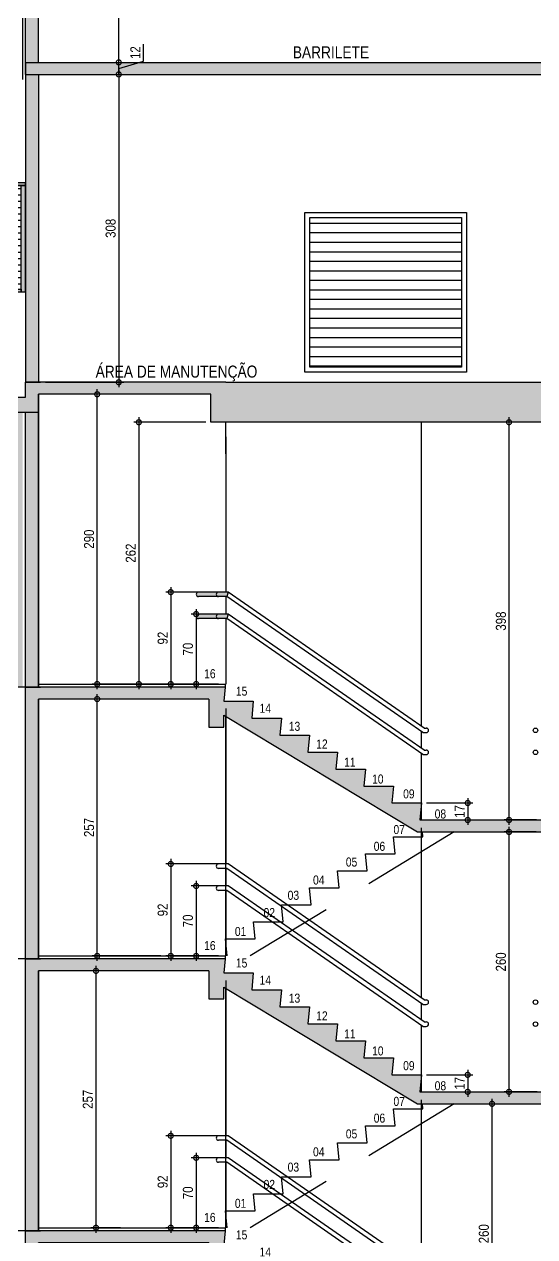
# Model space of a CAD drawing. Header units: metres. Extents: x -9138 to -7768, y 20 to 184.
# Drawn here: x -9022.03 to -9016.92, y 82.48 to 94.61 of the extents above; entities that cross this region are included whole.
import ezdxf
from ezdxf.enums import TextEntityAlignment as Align

# ---------------------------------------------------------------- set-up
doc = ezdxf.new("R2010")
doc.units = ezdxf.units.M
doc.linetypes.add('CTE ELEV$0$DASHEDX2', pattern=[1.5, 1, -0.5])
for name, color, linetype in [('ARQ-DIM EMBASAM', 2, 'Continuous'), ('CTE ELEV$0$ARQ-ALV ACAB', 4, 'Continuous'), ('CTE ELEV$0$ARQ-AUX', 7, 'Continuous'), ('CTE ELEV$0$ARQ-AUX1', 1, 'Continuous'), ('CTE ELEV$0$ARQ-DIM', 2, 'Continuous'), ('CTE ELEV$0$ARQ-EST', 2, 'Continuous'), ('CTE ELEV$0$ARQ-PRJ', 7, 'CTE ELEV$0$DASHEDX2'), ('CTE ELEV$0$ARQ-TXT', 2, 'Continuous'), ('CTE ELEV$0$ES-CORTE', 2, 'Continuous')]:
    doc.layers.add(name, color=color, linetype=linetype)
doc.layers.add('CTE ELEV$0$COR-CAIX', color=7, linetype='Continuous', true_color=0x45494e)
doc.styles.add('CTE ELEV$0$Adesa', font='ARIALN.TTF')
doc.styles.add('CTE ELEV$0$M50', font='ARIALN.TTF', dxfattribs={"height": 0.15})
doc.dimstyles.new('CTE ELEV$0$ADESA 1-0050', dxfattribs={"dimtxt": 0.1, "dimasz": 0.1, "dimexe": 0.05, "dimexo": 0.05, "dimgap": 0.03, "dimtad": 1, "dimdec": 1, "dimlfac": 100, "dimzin": 12, "dimtxsty": 'CTE ELEV$0$Adesa', "dimblk": 'CTE ELEV$0$_DotSmall', "dimcen": 1, "dimdle": 0.05, "dimclrd": 1, "dimclre": 1, "dimclrt": 256, "dimazin": 3, "dimtm": 1e-09, "dimtfac": 1, "dimtdec": 1, "dimtmove": 1, "dimatfit": 0, "dimldrblk": 'CTE ELEV$0$_DotSmall', "dimfxl": 0.8, "dimtvp": 2, "dimtolj": 1, "dimtzin": 0, "dimarcsym": 0})

# ---------------------------------------------------------------- blocks, each defined once
blk = doc.blocks.new('CTE ELEV$0$_DotSmall')
at = {"color": 0, "linetype": 'ByBlock', "const_width": 0.5}
blk.add_lwpolyline([(-0.0625, 0, 1), (0.0625, 0, 1)], format="xyb", close=True, dxfattribs=at)
blk = doc.blocks.new('*D450')
at = {"layer": 'CTE ELEV$0$ES-CORTE', "color": 1, "lineweight": -2, "transparency": 16777216}
for p, q in [((1.78, 3.45), (1.508, 3.45)), ((1.558, 3.5), (1.558, 2.7)), ((1.78, 2.75), (1.508, 2.75))]:
    blk.add_line(p, q, dxfattribs=at)
at = {"layer": 'Defpoints', "color": 0, "transparency": 16777216}
for p in [(1.83, 3.45, 0), (1.558, 2.75), (1.83, 2.75, 0)]:
    blk.add_point(p, dxfattribs=at)
at = {"layer": 'CTE ELEV$0$ES-CORTE', "color": 1, "lineweight": -2, "transparency": 16777216, "xscale": 0.1, "yscale": 0.1, "zscale": 0.1}
for p, rotation in [((1.558, 3.45), 90), ((1.558, 2.75), 270)]:
    blk.add_blockref('CTE ELEV$0$_DotSmall', p, dxfattribs=dict(at, rotation=rotation))
at = {"layer": 'CTE ELEV$0$ES-CORTE', "transparency": 16777216, "insert": (1.476, 3.1), "char_height": 0.1, "attachment_point": 5, "rotation": 90, "style": 'CTE ELEV$0$Adesa'}
blk.add_mtext('\\A1;70', dxfattribs=at)
blk = doc.blocks.new('*D451')
at = {"layer": 'CTE ELEV$0$ES-CORTE', "color": 1, "lineweight": -2, "transparency": 16777216}
for p, q in [((1.779, 3.67), (1.254, 3.67)), ((1.304, 3.72), (1.304, 2.7)), ((1.779, 2.75), (1.254, 2.75))]:
    blk.add_line(p, q, dxfattribs=at)
at = {"layer": 'Defpoints', "color": 0, "transparency": 16777216}
for p in [(1.829, 3.67, 0), (1.304, 2.75), (1.829, 2.75, 0)]:
    blk.add_point(p, dxfattribs=at)
at = {"layer": 'CTE ELEV$0$ES-CORTE', "color": 1, "lineweight": -2, "transparency": 16777216, "xscale": 0.1, "yscale": 0.1, "zscale": 0.1}
for p, rotation in [((1.304, 3.67), 90), ((1.304, 2.75), 270)]:
    blk.add_blockref('CTE ELEV$0$_DotSmall', p, dxfattribs=dict(at, rotation=rotation))
at = {"layer": 'CTE ELEV$0$ES-CORTE', "transparency": 16777216, "insert": (1.223, 3.21), "char_height": 0.1, "attachment_point": 5, "rotation": 90, "style": 'CTE ELEV$0$Adesa'}
blk.add_mtext('\\A1;92', dxfattribs=at)
blk = doc.blocks.new('*D695')
at = {"layer": 'CTE ELEV$0$ES-CORTE', "color": 1, "lineweight": -2, "transparency": 16777216}
for p, q in [((4.276, 1.61), (4.276, 1.34)), ((3.863, 1.56), (4.326, 1.56)), ((3.863, 1.39), (4.326, 1.39))]:
    blk.add_line(p, q, dxfattribs=at)
at = {"layer": 'Defpoints', "color": 0, "transparency": 16777216}
for p in [(3.813, 1.56, 0), (3.813, 1.39, 0), (4.276, 1.39)]:
    blk.add_point(p, dxfattribs=at)
at = {"layer": 'CTE ELEV$0$ES-CORTE', "color": 1, "lineweight": -2, "transparency": 16777216, "xscale": 0.1, "yscale": 0.1, "zscale": 0.1}
for p, rotation in [((4.276, 1.56), 90), ((4.276, 1.39), 270)]:
    blk.add_blockref('CTE ELEV$0$_DotSmall', p, dxfattribs=dict(at, rotation=rotation))
at = {"layer": 'CTE ELEV$0$ES-CORTE', "transparency": 16777216, "insert": (4.195, 1.475), "char_height": 0.1, "attachment_point": 5, "rotation": 90, "style": 'CTE ELEV$0$Adesa'}
blk.add_mtext('\\A1;17', dxfattribs=at)
blk = doc.blocks.new('CTE ELEV$0$CT AA DUPL INF')
at = {"layer": 'CTE ELEV$0$ARQ-EST'}
h = blk.add_hatch(color=8, dxfattribs=at)
h.dxf.hatch_style = 1
h.paths.add_polyline_path([(1.705, 2.65), (5.015, 2.65), (5.015, 2.93), (1.705, 2.93)])
h.paths.add_polyline_path([(5.02, 2.93), (5.02, 3.05), (-0.15, 3.05), (-0.15, 2.9), (-31.7, 2.9), (-31.7, 2.75), (-0.02, 2.75), (-0.02, 2.93)])
h.paths.add_polyline_path([(5.02, 3.05), (5.02, 2.93), (5.02, 2.75), (26.4, 2.75), (26.4, 2.9), (5.17, 2.9), (5.17, 3.05)])
h = blk.add_hatch(color=8, dxfattribs=at)
h.dxf.hatch_style = 1
h.paths.add_polyline_path([(-10.46, 0), (-10.33, 0), (-10.33, 2.75), (-10.46, 2.75)])
h.paths.add_polyline_path([(-8.7, 0), (-8.58, 0), (-8.58, 2.75), (-8.7, 2.75)])
h.paths.add_polyline_path([(-2.84, 2.75), (-2.97, 2.75), (-2.97, 0), (-2.84, 0)])
h.paths.add_polyline_path([(-0.31, 0), (-0.18, 0), (-0.18, 2.75), (-0.31, 2.75)])
h.paths.add_polyline_path([(-0.02, 2.75), (-0.15, 2.75), (-0.15, 0), (-0.02, 0)])
at = {"layer": 'CTE ELEV$0$ARQ-ALV ACAB'}
for p, q in [((-0.015, 0, 0), (-0.015, 2.93, 0)), ((-0.015, 0.03, 0), (1.853, 0.03, 0)), ((-0.015, 0.03, 0), (1.853, 0.03, 0))]:
    blk.add_line(p, q, dxfattribs=at)
at = {"layer": 'CTE ELEV$0$ARQ-DIM'}
blk.add_lwpolyline([(5.02, 3.05), (5.02, 2.65), (1.705, 2.65), (1.705, 2.93)], dxfattribs=at)
at = {"layer": 'CTE ELEV$0$ES-CORTE'}
for p, q in [((1.855, 3.05, 0), (-0.15, 3.05, 0)), ((-0.15, 3.05, 0), (0, 3.05, 0)), ((-0.02, 0, 0), (-0.02, 2.93, 0)), ((1.705, 2.93), (-0.02, 2.93, 0)), ((-31.7, 2.9, 0), (-0.15, 2.9, 0)), ((-31.7, 2.75, 0), (-0.02, 2.75, 0)), ((-0.15, 0, 0), (-0.15, 2.75, 0)), ((1.851, 0, 0), (-31.7, 0, 0))]:
    blk.add_line(p, q, dxfattribs=at)
at = {"layer": 'CTE ELEV$0$ES-CORTE', "elevation": 0}
blk.add_lwpolyline([(-0.15, 2.9), (-0.15, 3.05)], dxfattribs=at)
at = {"layer": 'CTE ELEV$0$ES-CORTE'}
blk.add_lwpolyline([(1.855, 3.05), (5.02, 3.05)], dxfattribs=at)
blk = doc.blocks.new('CTE ELEV$0$v gr gradil dup sup 3')
at = {"transparency": 33554687}
h = blk.add_hatch(dxfattribs=at)
h.set_pattern_fill('GRATE', scale=0.08)
h.set_pattern_definition([(0, (0.04, 1.02001), (0, 0.0635), []), (90, (0.04, 1.02), (-0.254, 2e-17), [])])
h.paths.add_polyline_path([(0.04, 1.07), (0.04, 0.03), (2.525, 0.03), (2.525, 1.07)])
h.paths.add_polyline_path([(2.565, 1.07), (2.565, 0.03), (5.05, 0.03), (5.05, 1.07)])
h.paths.add_polyline_path([(5.09, 1.07), (5.09, 0.03), (7.575, 0.03), (7.575, 1.07)])
h.paths.add_polyline_path([(7.615, 1.07), (7.615, 0.03), (10.1, 0.03), (10.1, 1.07)])
at = {"layer": 'CTE ELEV$0$COR-CAIX', "transparency": 33554687}
h = blk.add_hatch(color=256, dxfattribs=at)
h.dxf.hatch_style = 1
h.paths.add_polyline_path([(7.615, 0.03), (10.1, 0.03), (10.1, 0), (7.615, 0)])
h.paths.add_polyline_path([(7.575, 1.07), (7.615, 1.07), (7.615, 0), (7.575, 0)])
h.paths.add_polyline_path([(5.09, 0.03), (7.575, 0.03), (7.575, 0), (5.09, 0)])
h.paths.add_polyline_path([(5.05, 1.07), (5.09, 1.07), (5.09, 0), (5.05, 0)])
h.paths.add_polyline_path([(2.565, 0.03), (5.05, 0.03), (5.05, 0), (2.565, 0)])
h.paths.add_polyline_path([(2.525, 1.07), (2.565, 1.07), (2.565, 0), (2.525, 0)])
h.paths.add_polyline_path([(0.04, 0.03), (2.525, 0.03), (2.525, 0), (0.04, 0)])
h.paths.add_polyline_path([(10.1, 1.07), (10.14, 1.07), (10.14, 0), (10.1, 0)])
h.paths.add_polyline_path([(0, 1.07), (0.04, 1.07), (0.04, 0), (0, 0)])
h.paths.add_polyline_path([(10.14, 1.1), (10.14, 1.07), (0, 1.07), (0, 1.1)])
edge = h.paths.add_edge_path()
edge.add_line((0.02, 1.07), (10.12, 1.07))
at = {"ltscale": 0.05}
blk.add_lwpolyline([(10.14, 1.1), (10.14, 1.07), (0, 1.07), (0, 1.1)], close=True, dxfattribs=at)
for points in [[(0, 1.07), (0.04, 1.07), (0.04, 0), (0, 0)], [(2.525, 1.07), (2.565, 1.07), (2.565, 0), (2.525, 0)], [(5.05, 1.07), (5.09, 1.07), (5.09, 0), (5.05, 0)], [(7.575, 1.07), (7.615, 1.07), (7.615, 0), (7.575, 0)], [(10.1, 1.07), (10.14, 1.07), (10.14, 0), (10.1, 0)], [(0.04, 0.03), (2.525, 0.03), (2.525, 0), (0.04, 0)], [(2.565, 0.03), (5.05, 0.03), (5.05, 0), (2.565, 0)], [(5.09, 0.03), (7.575, 0.03), (7.575, 0), (5.09, 0)], [(7.615, 0.03), (10.1, 0.03), (10.1, 0), (7.615, 0)]]:
    blk.add_lwpolyline(points, close=True)
blk.add_lwpolyline([(0.02, 1.07), (10.12, 1.07)])
blk = doc.blocks.new('CTE ELEV$0$CT AA DUPL SUP')
at = {"layer": 'CTE ELEV$0$ARQ-AUX1', "transparency": 33554610}
h = blk.add_hatch(dxfattribs=at)
h.set_pattern_fill('LINE', scale=0.03)
h.set_pattern_definition([(0, (9021.86438, -91.02), (0, 0.09525), [])])
h.paths.add_polyline_path([(2.695, 1.66), (4.215, 1.66), (4.215, 0.16), (2.695, 0.16)])
at = {"layer": 'CTE ELEV$0$ES-CORTE'}
h = blk.add_hatch(color=8, dxfattribs=at)
h.dxf.hatch_style = 1
h.paths.add_polyline_path([(-0.02, 3.09), (-0.15, 3.09), (-0.15, 0.01), (-0.02, 0.01)])
at = {"layer": 'CTE ELEV$0$ARQ-AUX1', "elevation": 0}
for points in [[(2.645, 1.71), (4.265, 1.71), (4.265, 0.11), (2.645, 0.11)], [(2.695, 1.66), (4.215, 1.66), (4.215, 0.16), (2.695, 0.16)]]:
    blk.add_lwpolyline(points, close=True, dxfattribs=at)
at = {"layer": 'CTE ELEV$0$ARQ-EST'}
blk.add_line((1.571, 0.01, 0), (-0.15, 0.01, 0), dxfattribs=at)
at = {"layer": 'CTE ELEV$0$ES-CORTE'}
for p, q in [((-0.15, 3.21, 0), (-0.15, 0.01, 0)), ((-0.02, 3.09), (-0.02, 0.01, 0))]:
    blk.add_line(p, q, dxfattribs=at)
at = {"layer": 'CTE ELEV$0$ARQ-AUX'}
blk.add_blockref('CTE ELEV$0$v gr gradil dup sup 3', (-10.295, 0.91, 0), dxfattribs=at)
blk = doc.blocks.new('*D458')
at = {"layer": 'CTE ELEV$0$ARQ-DIM', "color": 1, "lineweight": -2, "transparency": 16777216}
for p, q in [((3.745, 6.82), (3.745, 2.47)), ((3.567, 6.77), (3.795, 6.77)), ((3.567, 2.52), (3.795, 2.52))]:
    blk.add_line(p, q, dxfattribs=at)
at = {"layer": 'Defpoints', "color": 0, "transparency": 16777216}
for p in [(3.517, 6.77), (3.517, 2.52), (3.745, 2.52)]:
    blk.add_point(p, dxfattribs=at)
at = {"layer": 'CTE ELEV$0$ARQ-DIM', "color": 1, "lineweight": -2, "transparency": 16777216, "xscale": 0.1, "yscale": 0.1, "zscale": 0.1}
for p, rotation in [((3.745, 6.77), 90), ((3.745, 2.52), 270)]:
    blk.add_blockref('CTE ELEV$0$_DotSmall', p, dxfattribs=dict(at, rotation=rotation))
at = {"layer": 'CTE ELEV$0$ARQ-DIM', "transparency": 16777216, "insert": (3.664, 4.645), "char_height": 0.1, "attachment_point": 5, "rotation": 90, "style": 'CTE ELEV$0$Adesa'}
blk.add_mtext('\\A1;425', dxfattribs=at)
blk = doc.blocks.new('*D459')
at = {"layer": 'CTE ELEV$0$ARQ-DIM', "color": 1, "lineweight": -2, "transparency": 16777216}
for p, q in [((3.8, 2.544), (3.8, 2.714)), ((3.552, 2.52), (3.552, 2.62)), ((3.473, 2.52), (3.602, 2.52)), ((3.552, 2.47), (3.8, 2.544)), ((3.552, 2.52), (3.552, 2.42)), ((3.552, 2.52), (3.552, 2.42)), ((3.473, 2.42), (3.602, 2.42)), ((3.552, 2.42), (3.552, 2.32))]:
    blk.add_line(p, q, dxfattribs=at)
at = {"layer": 'Defpoints', "color": 0, "transparency": 16777216}
for p in [(3.423, 2.52), (3.423, 2.42), (3.552, 2.42)]:
    blk.add_point(p, dxfattribs=at)
at = {"layer": 'CTE ELEV$0$ARQ-DIM', "color": 1, "lineweight": -2, "transparency": 16777216, "xscale": 0.1, "yscale": 0.1, "zscale": 0.1}
for p, rotation in [((3.552, 2.52), 270), ((3.552, 2.42), 90)]:
    blk.add_blockref('CTE ELEV$0$_DotSmall', p, dxfattribs=dict(at, rotation=rotation))
at = {"layer": 'CTE ELEV$0$ARQ-DIM', "transparency": 16777216, "insert": (3.719, 2.629), "char_height": 0.1, "attachment_point": 5, "rotation": 90, "style": 'CTE ELEV$0$Adesa'}
blk.add_mtext('\\A1;10', dxfattribs=at)
blk = doc.blocks.new('*D262')
at = {"layer": 'CTE ELEV$0$ARQ-DIM', "color": 1, "lineweight": -2, "transparency": 16777216}
for p, q in [((-9021.081, 94.16), (-9021.081, 90.98)), ((-9021.814, 94.11), (-9021.031, 94.11)), ((-9021.814, 91.03), (-9021.031, 91.03))]:
    blk.add_line(p, q, dxfattribs=at)
at = {"layer": 'Defpoints', "color": 0, "transparency": 16777216}
for p in [(-9021.864, 94.11, 0), (-9021.864, 91.03, 0), (-9021.081, 91.03)]:
    blk.add_point(p, dxfattribs=at)
at = {"layer": 'CTE ELEV$0$ARQ-DIM', "color": 1, "lineweight": -2, "transparency": 16777216, "xscale": 0.1, "yscale": 0.1, "zscale": 0.1}
for p, rotation in [((-9021.081, 94.11), 90), ((-9021.081, 91.03), 270)]:
    blk.add_blockref('CTE ELEV$0$_DotSmall', p, dxfattribs=dict(at, rotation=rotation))
at = {"layer": 'CTE ELEV$0$ARQ-DIM', "transparency": 16777216, "insert": (-9021.162, 92.57), "char_height": 0.1, "attachment_point": 5, "rotation": 90, "style": 'CTE ELEV$0$Adesa'}
blk.add_mtext('\\A1;308', dxfattribs=at)
blk = doc.blocks.new('*D263')
at = {"layer": 'CTE ELEV$0$ARQ-DIM', "color": 1, "lineweight": -2, "transparency": 16777216}
for p, q in [((-9020.835, 94.244), (-9020.835, 94.413)), ((-9021.081, 94.23), (-9021.081, 94.33)), ((-9021.449, 94.23), (-9021.031, 94.23)), ((-9021.081, 94.17), (-9020.835, 94.244)), ((-9021.081, 94.11), (-9021.081, 94.23)), ((-9021.081, 94.11), (-9021.081, 94.23)), ((-9021.449, 94.11), (-9021.031, 94.11)), ((-9021.081, 94.11), (-9021.081, 94.01))]:
    blk.add_line(p, q, dxfattribs=at)
at = {"layer": 'Defpoints', "color": 0, "transparency": 16777216}
for p in [(-9021.499, 94.23, 0), (-9021.081, 94.23), (-9021.499, 94.11, 0)]:
    blk.add_point(p, dxfattribs=at)
at = {"layer": 'CTE ELEV$0$ARQ-DIM', "color": 1, "lineweight": -2, "transparency": 16777216, "xscale": 0.1, "yscale": 0.1, "zscale": 0.1}
for p, rotation in [((-9021.081, 94.23), 270), ((-9021.081, 94.11), 90)]:
    blk.add_blockref('CTE ELEV$0$_DotSmall', p, dxfattribs=dict(at, rotation=rotation))
at = {"layer": 'CTE ELEV$0$ARQ-DIM', "transparency": 16777216, "insert": (-9020.915, 94.328), "char_height": 0.1, "attachment_point": 5, "rotation": 90, "style": 'CTE ELEV$0$Adesa'}
blk.add_mtext('\\A1;12', dxfattribs=at)
blk = doc.blocks.new('*D264')
at = {"layer": 'CTE ELEV$0$ARQ-DIM', "color": 1, "lineweight": -2, "transparency": 16777216}
for p, q in [((-9021.449, 96.48), (-9021.031, 96.48)), ((-9021.081, 94.18), (-9021.081, 96.53)), ((-9021.449, 94.23), (-9021.031, 94.23))]:
    blk.add_line(p, q, dxfattribs=at)
at = {"layer": 'Defpoints', "color": 0, "transparency": 16777216}
for p in [(-9021.499, 96.48, 0), (-9021.081, 96.48), (-9021.499, 94.23, 0)]:
    blk.add_point(p, dxfattribs=at)
at = {"layer": 'CTE ELEV$0$ARQ-DIM', "color": 1, "lineweight": -2, "transparency": 16777216, "xscale": 0.1, "yscale": 0.1, "zscale": 0.1}
for p, rotation in [((-9021.081, 96.48), 90), ((-9021.081, 94.23), 270)]:
    blk.add_blockref('CTE ELEV$0$_DotSmall', p, dxfattribs=dict(at, rotation=rotation))
at = {"layer": 'CTE ELEV$0$ARQ-DIM', "transparency": 16777216, "insert": (-9021.162, 95.355), "char_height": 0.1, "attachment_point": 5, "rotation": 90, "style": 'CTE ELEV$0$Adesa'}
blk.add_mtext('\\A1;225', dxfattribs=at)
blk = doc.blocks.new('*D279')
at = {"layer": 'CTE ELEV$0$ARQ-DIM', "color": 1, "lineweight": -2, "transparency": 16777216}
for p, q in [((-9016.904, 86.53), (-9017.225, 86.53)), ((-9017.175, 83.88), (-9017.175, 86.58)), ((-9016.894, 83.93), (-9017.225, 83.93))]:
    blk.add_line(p, q, dxfattribs=at)
at = {"layer": 'Defpoints', "color": 0, "transparency": 16777216}
for p in [(-9017.175, 86.53), (-9016.854, 86.53, 0), (-9016.844, 83.93, 0)]:
    blk.add_point(p, dxfattribs=at)
at = {"layer": 'CTE ELEV$0$ARQ-DIM', "color": 1, "lineweight": -2, "transparency": 16777216, "xscale": 0.1, "yscale": 0.1, "zscale": 0.1}
for p, rotation in [((-9017.175, 86.53), 90), ((-9017.175, 83.93), 270)]:
    blk.add_blockref('CTE ELEV$0$_DotSmall', p, dxfattribs=dict(at, rotation=rotation))
at = {"layer": 'CTE ELEV$0$ARQ-DIM', "transparency": 16777216, "insert": (-9017.256, 85.23), "char_height": 0.1, "attachment_point": 5, "rotation": 90, "style": 'CTE ELEV$0$Adesa'}
blk.add_mtext('\\A1;260', dxfattribs=at)
blk = doc.blocks.new('*D280')
at = {"layer": 'CTE ELEV$0$ARQ-DIM', "color": 1, "lineweight": -2, "transparency": 16777216}
for p, q in [((-9020.619, 87.86), (-9021.347, 87.86)), ((-9021.297, 85.24), (-9021.297, 87.91)), ((-9020.66, 85.29), (-9021.347, 85.29))]:
    blk.add_line(p, q, dxfattribs=at)
at = {"layer": 'Defpoints', "color": 0, "transparency": 16777216}
for p in [(-9021.297, 87.86), (-9020.569, 87.86, 0), (-9020.61, 85.29)]:
    blk.add_point(p, dxfattribs=at)
at = {"layer": 'CTE ELEV$0$ARQ-DIM', "color": 1, "lineweight": -2, "transparency": 16777216, "xscale": 0.1, "yscale": 0.1, "zscale": 0.1}
for p, rotation in [((-9021.297, 87.86), 90), ((-9021.297, 85.29), 270)]:
    blk.add_blockref('CTE ELEV$0$_DotSmall', p, dxfattribs=dict(at, rotation=rotation))
at = {"layer": 'CTE ELEV$0$ARQ-DIM', "transparency": 16777216, "insert": (-9021.378, 86.575), "char_height": 0.1, "attachment_point": 5, "rotation": 90, "style": 'CTE ELEV$0$Adesa'}
blk.add_mtext('\\A1;257', dxfattribs=at)
blk = doc.blocks.new('*D281')
at = {"layer": 'CTE ELEV$0$ARQ-DIM', "color": 1, "lineweight": -2, "transparency": 16777216}
for p, q in [((-9016.894, 90.63), (-9017.225, 90.63)), ((-9017.175, 86.6), (-9017.175, 90.68)), ((-9016.899, 86.65), (-9017.225, 86.65))]:
    blk.add_line(p, q, dxfattribs=at)
at = {"layer": 'Defpoints', "color": 0, "transparency": 16777216}
for p in [(-9017.175, 90.63), (-9016.844, 90.63, 0), (-9016.849, 86.65, 0)]:
    blk.add_point(p, dxfattribs=at)
at = {"layer": 'CTE ELEV$0$ARQ-DIM', "color": 1, "lineweight": -2, "transparency": 16777216, "xscale": 0.1, "yscale": 0.1, "zscale": 0.1}
for p, rotation in [((-9017.175, 90.63), 90), ((-9017.175, 86.65), 270)]:
    blk.add_blockref('CTE ELEV$0$_DotSmall', p, dxfattribs=dict(at, rotation=rotation))
at = {"layer": 'CTE ELEV$0$ARQ-DIM', "transparency": 16777216, "insert": (-9017.256, 88.64), "char_height": 0.1, "attachment_point": 5, "rotation": 90, "style": 'CTE ELEV$0$Adesa'}
blk.add_mtext('\\A1;398', dxfattribs=at)
blk = doc.blocks.new('*D282')
at = {"layer": 'CTE ELEV$0$ARQ-DIM', "color": 1, "lineweight": -2, "transparency": 16777216}
for p, q in [((-9020.619, 90.91), (-9021.347, 90.91)), ((-9021.297, 87.96), (-9021.297, 90.96)), ((-9020.619, 88.01), (-9021.347, 88.01))]:
    blk.add_line(p, q, dxfattribs=at)
at = {"layer": 'Defpoints', "color": 0, "transparency": 16777216}
for p in [(-9021.297, 90.91), (-9020.569, 90.91, 0), (-9020.569, 88.01, 0)]:
    blk.add_point(p, dxfattribs=at)
at = {"layer": 'CTE ELEV$0$ARQ-DIM', "color": 1, "lineweight": -2, "transparency": 16777216, "xscale": 0.1, "yscale": 0.1, "zscale": 0.1}
for p, rotation in [((-9021.297, 90.91), 90), ((-9021.297, 88.01), 270)]:
    blk.add_blockref('CTE ELEV$0$_DotSmall', p, dxfattribs=dict(at, rotation=rotation))
at = {"layer": 'CTE ELEV$0$ARQ-DIM', "transparency": 16777216, "insert": (-9021.378, 89.46), "char_height": 0.1, "attachment_point": 5, "rotation": 90, "style": 'CTE ELEV$0$Adesa'}
blk.add_mtext('\\A1;290', dxfattribs=at)
blk = doc.blocks.new('*D433')
at = {"layer": 'CTE ELEV$0$ARQ-DIM', "color": 1, "lineweight": -2, "transparency": 16777216}
for p, q in [((-9021.309, 85.19), (-9021.309, 82.52)), ((-9021.062, 85.14), (-9021.359, 85.14)), ((-9021.062, 82.57), (-9021.359, 82.57))]:
    blk.add_line(p, q, dxfattribs=at)
at = {"layer": 'Defpoints', "color": 0, "transparency": 16777216}
for p in [(-9021.012, 85.14, 0), (-9021.309, 82.57), (-9021.012, 82.57, 0)]:
    blk.add_point(p, dxfattribs=at)
at = {"layer": 'CTE ELEV$0$ARQ-DIM', "color": 1, "lineweight": -2, "transparency": 16777216, "xscale": 0.1, "yscale": 0.1, "zscale": 0.1}
for p, rotation in [((-9021.309, 85.14), 90), ((-9021.309, 82.57), 270)]:
    blk.add_blockref('CTE ELEV$0$_DotSmall', p, dxfattribs=dict(at, rotation=rotation))
at = {"layer": 'CTE ELEV$0$ARQ-DIM', "transparency": 16777216, "insert": (-9021.39, 83.855), "char_height": 0.1, "attachment_point": 5, "rotation": 90, "style": 'CTE ELEV$0$Adesa'}
blk.add_mtext('\\A1;257', dxfattribs=at)
blk = doc.blocks.new('*D434')
at = {"layer": 'CTE ELEV$0$ARQ-DIM', "color": 1, "lineweight": -2, "transparency": 16777216}
for p, q in [((-9017.345, 81.16), (-9017.345, 83.86)), ((-9017.377, 83.81), (-9017.295, 83.81)), ((-9017.398, 81.21), (-9017.295, 81.21))]:
    blk.add_line(p, q, dxfattribs=at)
at = {"layer": 'Defpoints', "color": 0, "transparency": 16777216}
for p in [(-9017.427, 83.81, 0), (-9017.345, 83.81), (-9017.448, 81.21, 0)]:
    blk.add_point(p, dxfattribs=at)
at = {"layer": 'CTE ELEV$0$ARQ-DIM', "color": 1, "lineweight": -2, "transparency": 16777216, "xscale": 0.1, "yscale": 0.1, "zscale": 0.1}
for p, rotation in [((-9017.345, 83.81), 90), ((-9017.345, 81.21), 270)]:
    blk.add_blockref('CTE ELEV$0$_DotSmall', p, dxfattribs=dict(at, rotation=rotation))
at = {"layer": 'CTE ELEV$0$ARQ-DIM', "transparency": 16777216, "insert": (-9017.427, 82.51), "char_height": 0.1, "attachment_point": 5, "rotation": 90, "style": 'CTE ELEV$0$Adesa'}
blk.add_mtext('\\A1;260', dxfattribs=at)
blk = doc.blocks.new('CTE ELEV$0$CORRIMAO C OB')
h = blk.add_hatch(color=255)
h.dxf.hatch_style = 1
h.paths.add_polyline_path([(0.014, 0.045), (-0.282, 0.045, 1), (-0.282, 0), (0, 0)])
h.paths.add_polyline_path([(0.014, -0.175), (-0.282, -0.175, 1), (-0.282, -0.22), (0, -0.22)])
at = {"layer": 'CTE ELEV$0$ARQ-AUX1'}
for points in [[(0.014, 0.045), (-0.282, 0.045)], [(0, 0), (-0.282, 0)], [(0.014, -0.175), (-0.282, -0.175)], [(0, -0.22), (-0.282, -0.22)]]:
    blk.add_lwpolyline(points, dxfattribs=at)
for centre in [(-0.282, 0.023), (-0.282, -0.197)]:
    blk.add_arc(centre, 0.0225, 90, 270, dxfattribs=at)
at = {"layer": 'CTE ELEV$0$ARQ-DIM', "color": 255}
for points in [[(0.014, 0.045), (0, 0)], [(0.014, -0.175), (0, -0.22)]]:
    blk.add_lwpolyline(points, dxfattribs=at)
blk = doc.blocks.new('*D710')
at = {"layer": 'CTE ELEV$0$ARQ-DIM', "color": 1, "lineweight": -2, "transparency": 16777216}
for p, q in [((-9020.209, 90.63), (-9020.93, 90.63)), ((-9020.88, 90.68), (-9020.88, 87.96)), ((-9020.209, 88.01), (-9020.93, 88.01))]:
    blk.add_line(p, q, dxfattribs=at)
at = {"layer": 'Defpoints', "color": 0, "transparency": 16777216}
for p in [(-9020.159, 90.63), (-9020.88, 88.01), (-9020.159, 88.01, 0)]:
    blk.add_point(p, dxfattribs=at)
at = {"layer": 'CTE ELEV$0$ARQ-DIM', "color": 1, "lineweight": -2, "transparency": 16777216, "xscale": 0.1, "yscale": 0.1, "zscale": 0.1}
for p, rotation in [((-9020.88, 90.63), 90), ((-9020.88, 88.01), 270)]:
    blk.add_blockref('CTE ELEV$0$_DotSmall', p, dxfattribs=dict(at, rotation=rotation))
at = {"layer": 'CTE ELEV$0$ARQ-DIM', "transparency": 16777216, "insert": (-9020.961, 89.32), "char_height": 0.1, "attachment_point": 5, "rotation": 90, "style": 'CTE ELEV$0$Adesa'}
blk.add_mtext('\\A1;262', dxfattribs=at)
blk = doc.blocks.new('CTE ELEV$0$CT AA TIPO')
at = {"layer": 'CTE ELEV$0$ARQ-EST'}
h = blk.add_hatch(color=8, dxfattribs=at)
h.dxf.hatch_style = 1
h.paths.add_polyline_path([(3.7723, 1.27), (5.02, 1.27), (5.02, 1.39), (3.8132, 1.39), (3.7982, 1.39), (3.8128, 1.56), (3.5178, 1.56), (3.5324, 1.73), (3.2374, 1.73), (3.2519, 1.9), (2.9569, 1.9), (2.9715, 2.07), (2.6765, 2.07), (2.6911, 2.24), (2.3961, 2.24), (2.4106, 2.41), (2.1156, 2.41), (2.1302, 2.58), (1.8352, 2.58), (1.8472, 2.72), (0, 2.72), (-0.15, 2.72), (-0.15, 0), (-0.02, 0), (-0.02, 2.6), (1.6856, 2.6), (1.6856, 2.32), (1.8356, 2.32), (1.8356, 2.4388)])
at = {"layer": 'CTE ELEV$0$ARQ-ALV ACAB'}
for p, q in [((0.005, 2.75, 0), (1.8498, 2.75, 0)), ((-0.015, 0, 0), (-0.015, 2.6, 0)), ((-0.015, 0.03, 0), (1.8532, 0.03, 0))]:
    blk.add_line(p, q, dxfattribs=at)
at = {"layer": 'CTE ELEV$0$ARQ-ALV ACAB', "elevation": 0}
blk.add_lwpolyline([(1.8498, 2.75), (1.8472, 2.72)], dxfattribs=at)
at = {"layer": 'CTE ELEV$0$ARQ-AUX1'}
for p, q in [((1.8539, 5.2241, 0), (1.8539, 3.6701, 0)), ((1.8778, 3.6701, 0), (1.7807, 3.6701, 0)), ((3.8391, 2.31, 0), (1.8778, 3.6701, 0)), ((1.8641, 3.6251, 0), (1.7821, 3.6251, 0)), ((1.8539, 3.6251, 0), (1.8539, 3.4501, 0)), ((3.8254, 2.265, 0), (1.8641, 3.6251, 0)), ((1.8778, 3.4501, 0), (1.7821, 3.4501, 0)), ((1.8641, 3.4051, 0), (1.7821, 3.4051, 0)), ((1.8539, 3.4051, 0), (1.8539, 2.75, 0)), ((3.8254, 2.045, 0), (1.8641, 3.4051, 0)), ((3.8391, 2.09, 0), (1.8778, 3.4501, 0)), ((3.8132, 2.3279), (3.8132, 2.72)), ((1.8532, 2.4241, 0), (1.8532, 0.03, 0)), ((3.8391, 2.31, 0), (3.863, 2.31, 0)), ((3.8132, 2.1079), (3.8132, 2.2735)), ((3.8254, 2.265, 0), (3.8616, 2.265, 0)), ((3.8391, 2.09, 0), (3.8616, 2.09, 0)), ((3.8132, 1.39), (3.8132, 2.0535)), ((3.8254, 2.045, 0), (3.8616, 2.045, 0))]:
    blk.add_line(p, q, dxfattribs=at)
blk.add_lwpolyline([(3.8132, 2.72), (3.8132, 4.03)], dxfattribs=at)
for centre in [(4.9545, 2.2875, 0), (4.9545, 2.0675, 0)]:
    blk.add_circle(centre, 0.0225, dxfattribs=at)
for centre, start, end in [((1.7821, 3.6476, 0), 90, 270), ((1.7821, 3.4276, 0), 90, 270), ((3.8616, 2.2875, 0), 270, 90), ((3.8616, 2.0675, 0), 270, 90)]:
    blk.add_arc(centre, 0.0225, start, end, dxfattribs=at)
at = {"layer": 'CTE ELEV$0$ARQ-PRJ', "elevation": 0}
for points in [[(4.1418, 1.27), (2.0994, 0.03)], [(3.5482, 1.05), (3.5332, 1.22), (3.8282, 1.22)], [(3.8282, 1.22), (3.8238, 1.27)], [(3.2682, 0.88), (3.2532, 1.05), (3.5482, 1.05)], [(2.9882, 0.71), (2.9732, 0.88), (3.2682, 0.88)], [(2.7082, 0.54), (2.6932, 0.71), (2.9882, 0.71)], [(2.4282, 0.37), (2.4132, 0.54), (2.7082, 0.54)], [(2.1482, 0.2), (2.1332, 0.37), (2.4282, 0.37)], [(1.8682, 0.03), (1.8532, 0.2), (2.1482, 0.2)]]:
    blk.add_lwpolyline(points, dxfattribs=at)
at = {"layer": 'CTE ELEV$0$ES-CORTE'}
for p, q in [((-0.15, 0, 0), (-0.15, 2.72, 0)), ((-0.15, 2.72, 0), (0, 2.72, 0)), ((1.8472, 2.72, 0), (0, 2.72, 0)), ((-0.02, 0, 0), (-0.02, 2.6, 0)), ((1.6856, 2.6, 0), (-0.02, 2.6, 0)), ((1.8356, 2.4388, 0), (3.7723, 1.27, 0)), ((3.8132, 1.39, 0), (5.02, 1.39, 0)), ((3.7723, 1.27, 0), (5.02, 1.27, 0)), ((1.8532, 0, 0), (-31.7, 0, 0))]:
    blk.add_line(p, q, dxfattribs=at)
at = {"layer": 'CTE ELEV$0$ES-CORTE', "elevation": 0}
for points in [[(1.8472, 2.72), (1.8352, 2.58), (2.1302, 2.58)], [(1.6856, 2.6), (1.6856, 2.32), (1.8356, 2.32), (1.8356, 2.4388)], [(2.1302, 2.58), (2.1156, 2.41), (2.4106, 2.41)], [(2.4106, 2.41), (2.3961, 2.24), (2.6911, 2.24)], [(2.6911, 2.24), (2.6765, 2.07), (2.9715, 2.07)], [(2.9715, 2.07), (2.9569, 1.9), (3.2519, 1.9)], [(3.2519, 1.9), (3.2374, 1.73), (3.5324, 1.73)], [(3.5324, 1.73), (3.5178, 1.56), (3.8128, 1.56)], [(3.8128, 1.56), (3.7982, 1.39), (3.8132, 1.39)]]:
    blk.add_lwpolyline(points, dxfattribs=at)
at = {"layer": 'CTE ELEV$0$ARQ-TXT', "style": 'CTE ELEV$0$M50'}
for s, p in [('16', (1.6953, 2.8535, 0)), ('15', (2.0128, 2.6785, 0)), ('14', (2.2497, 2.5074, 0)), ('13', (2.5421, 2.3274, 0)), ('12', (2.8169, 2.1508, 0)), ('11', (3.0964, 1.9693, 0)), ('10', (3.376, 1.7996, 0)), ('09', (3.6869, 1.6516, 0)), ('08', (4.0024, 1.4506, 0)), ('07', (3.5901, 1.2944, 0)), ('06', (3.3925, 1.1268, 0)), ('05', (3.1131, 0.9693, 0)), ('04', (2.7851, 0.7896, 0)), ('03', (2.5309, 0.6367, 0)), ('02', (2.29, 0.4636, 0)), ('01', (2.0026, 0.2744, 0))]:
    blk.add_text(s, height=0.09, dxfattribs=at).set_placement(p, align=Align.MIDDLE)
at = {"layer": 'CTE ELEV$0$ES-CORTE'}
for base, p1, p2, picture, middle in [((1.304, 2.75, 0), (1.8292, 3.6701, 0), (1.8292, 2.75, 0), '*D451', (1.2229, 3.21, 0)), ((1.5575, 2.75, 0), (1.83, 3.4501, 0), (1.83, 2.75, 0), '*D450', (1.4765, 3.1, 0)), ((4.2757, 1.39, 0), (3.8128, 1.56, 0), (3.8132, 1.39, 0), '*D695', (4.1955, 1.475, 0))]:
    dim = blk.add_linear_dim(base=base, p1=p1, p2=p2, angle=90, dimstyle='CTE ELEV$0$ADESA 1-0050', dxfattribs=at)
    dim.commit()
    dim.dimension.update_dxf_attribs({"geometry": picture, "text_midpoint": middle})
blk = doc.blocks.new('CTE ELEV$0$CT AA COB')
h = blk.add_hatch(color=8)
h.dxf.hatch_style = 1
h.paths.add_polyline_path([(5.1717, 8.12), (5.02, 8.12), (5.02, 6.92), (5.17, 6.92)])
h.paths.add_polyline_path([(0.0017, 8.12), (-0.1483, 8.12), (-0.15, 6.92), (0.0017, 6.92)])
h = blk.add_hatch(color=8)
h.dxf.hatch_style = 1
h.paths.add_polyline_path([(2.605, 2.25), (2.415, 2.25), (2.415, 1.57), (2.605, 1.57)], flags=17)
h.paths.add_polyline_path([(0.6, 6.92), (-0.15, 6.92), (-0.15, 2.42), (0.0017, 2.42), (0.0017, 6.62), (0.6, 6.62)])
h.paths.add_polyline_path([(5.17, 2.42), (-0.15, 2.42), (-0.15, 2.25), (-0.15, 2.1), (-0.15, 0), (-0.02, 0), (-0.02, 2.25), (2.63, 2.25), (5.04, 2.25), (5.04, 0), (5.17, 0), (5.17, 2.1), (5.17, 2.25)])
h.paths.add_polyline_path([(5.17, 0), (-0.15, 0), (-0.15, -0.12), (5.17, -0.12)])
h.paths.add_polyline_path([(5.17, 6.92), (4.42, 6.92), (4.42, 6.62), (5.02, 6.62), (5.02, 2.42), (5.17, 2.42)])
at = {"layer": 'CTE ELEV$0$ARQ-ALV ACAB'}
for p, q in [((-0.175, -0.17), (-0.1798, 8.145, 0)), ((0.0202, 8.145, 0), (-0.1798, 8.145, 0)), ((0.025, 6.92), (0.0202, 8.145)), ((4.995, 6.92), (4.9997, 8.145)), ((4.9997, 8.145, 0), (5.1997, 8.145, 0)), ((5.195, -0.12, 0), (5.1998, 8.145, 0))]:
    blk.add_line(p, q, dxfattribs=at)
at = {"layer": 'CTE ELEV$0$ARQ-AUX', "elevation": 0}
blk.add_lwpolyline([(0.0017, 7.12), (4.9958, 7.12)], dxfattribs=at)
at = {"layer": 'CTE ELEV$0$ARQ-AUX'}
for points in [[(0.6, 6.62), (1.4553, 6.62)], [(4.42, 6.62), (3.5175, 6.62)]]:
    blk.add_lwpolyline(points, dxfattribs=at)
at = {"layer": 'CTE ELEV$0$ARQ-AUX1'}
for p, q in [((1.7879, 7.4829, 0), (1.7879, 7.34, 0)), ((1.9879, 7.34, 0), (1.9879, 7.503, 0)), ((1.9879, 7.503), (2.0079, 7.503)), ((2.0079, 7.503, 0), (2.0079, 7.32, 0)), ((2.9879, 7.483, 0), (2.9879, 7.32, 0)), ((3.0079, 7.483), (2.9879, 7.483)), ((3.0079, 7.34, 0), (3.0079, 7.483, 0)), ((3.2079, 7.4829, 0), (3.2079, 7.34, 0)), ((2.0079, 7.32, 0), (1.7737, 7.32, 0)), ((1.7879, 7.34, 0), (1.9879, 7.34, 0)), ((2.9879, 7.32, 0), (3.222, 7.32, 0)), ((3.2079, 7.34, 0), (3.0079, 7.34, 0))]:
    blk.add_line(p, q, dxfattribs=at)
at = {"layer": 'CTE ELEV$0$ARQ-AUX1', "elevation": 0}
for points in [[(0.0402, 7.8052), (0.0402, 8.165), (-0.199, 8.165), (-0.199, 7.985), (-0.1798, 7.985), (-0.1798, 8.145), (0.0202, 8.145), (0.0202, 7.7852), (0.3276, 7.7702), (0.3276, 7.7902)], [(4.9797, 7.8052), (4.9797, 8.165), (5.2189, 8.165), (5.2189, 7.985), (5.1998, 7.985), (5.1998, 8.145), (4.9997, 8.145), (4.9997, 7.7852), (4.8801, 7.7702), (4.8801, 7.7902)], [(2.0079, 7.503), (2.9879, 7.483), (2.9879, 7.433), (2.0079, 7.453)]]:
    blk.add_lwpolyline(points, close=True, dxfattribs=at)
for points in [[(-0.1675, 8.145), (5.2117, 8.145)], [(1.7879, 7.5852), (0.0202, 7.7852), (0.0202, 7.6831)], [(3.2079, 7.5852), (4.9997, 7.7852), (4.9997, 7.6831)], [(1.7879, 7.503), (0.0222, 7.703), (0.0202, 7.6831), (1.7879, 7.4829)], [(3.2079, 7.503), (4.9977, 7.703), (4.9997, 7.6831), (3.2079, 7.4829)], [(1.7889, 7.5853), (1.7879, 7.503), (1.7879, 7.4829), (1.6706, 7.4899), (1.6686, 7.47), (1.7679, 7.4648), (1.7679, 7.32)], [(3.2069, 7.5853), (3.2079, 7.503), (3.2079, 7.4829), (3.3252, 7.4899), (3.3272, 7.47), (3.2279, 7.4648), (3.2279, 7.32)]]:
    blk.add_lwpolyline(points, dxfattribs=at)
at = {"layer": 'CTE ELEV$0$ARQ-AUX1'}
for points in [[(1.4553, 2.52), (3.5175, 2.52), (3.5175, 6.77), (1.4553, 6.77)], [(1.3564, 2.52), (3.6164, 2.52), (3.6164, 2.42), (1.3564, 2.42)]]:
    blk.add_lwpolyline(points, close=True, dxfattribs=at)
at = {"layer": 'CTE ELEV$0$ARQ-DIM', "elevation": 0}
blk.add_lwpolyline([(2.415, 2.25), (2.415, 1.57), (2.605, 1.57), (2.605, 2.25)], dxfattribs=at)
at = {"layer": 'CTE ELEV$0$ARQ-EST'}
for p, q in [((0.0017, 8.12, 0), (-0.15, 8.12, 0)), ((0.0017, 6.92), (0.0017, 8.12)), ((0.6, 6.92, 0), (-0.15, 6.92, 0)), ((-0.15, 2.25), (-0.15, 6.92)), ((0.6, 6.62), (0.6, 6.92)), ((4.42, 6.92, 0), (5.17, 6.92, 0)), ((4.42, 6.62), (4.42, 6.92)), ((5.17, 2.25), (5.17, 6.92)), ((0.6, 6.62, 0), (0.0017, 6.62, 0)), ((0.0017, 6.62, 0), (0.0017, 2.42, 0)), ((4.42, 6.62, 0), (5.02, 6.62, 0)), ((5.02, 2.42, 0), (5.02, 6.62, 0)), ((-0.15, 2.42, 0), (5.17, 2.42, 0)), ((5.17, 2.42, 0), (3.12, 2.42, 0)), ((-0.02, 0, 0), (-0.02, 2.25, 0)), ((5.04, 2.25, 0), (-0.02, 2.25, 0)), ((-0.02, 2.25, 0), (2.63, 2.25, 0)), ((2.63, 2.25, 0), (-0.02, 2.25, 0)), ((5.04, 0, 0), (5.04, 2.25, 0)), ((-0.15, -0.12), (-0.15, 2.1)), ((5.17, -0.12, 0), (5.17, 2.1)), ((-0.15, 0, 0), (5.17, 0, 0)), ((-0.15, -0.12, 0), (5.17, -0.12, 0))]:
    blk.add_line(p, q, dxfattribs=at)
at = {"layer": 'CTE ELEV$0$ARQ-EST', "elevation": 0}
for points in [[(-0.1483, 8.12), (-0.15, 6.92)], [(5.17, 8.12), (5.02, 8.12), (5.02, 6.92)]]:
    blk.add_lwpolyline(points, dxfattribs=at)
at = {"layer": 'CTE ELEV$0$ARQ-EST'}
for points in [[(5.1717, 8.12), (5.17, 6.92)], [(-0.15, 2.25), (-0.15, 2.1)], [(5.17, 2.25), (5.17, 2.1)]]:
    blk.add_lwpolyline(points, dxfattribs=at)
at = {"layer": 'CTE ELEV$0$ARQ-TXT', "style": 'CTE ELEV$0$M50'}
for s, p in [('RESERVATÓRIO SUPERIOR ', (0.3676, 2.6134, 0.1142)), ('BARRILETE', (2.5253, 0.041, 0.1142))]:
    blk.add_text(s, height=0.12, dxfattribs=at).set_placement(p)
at = {"layer": 'CTE ELEV$0$ARQ-DIM'}
for base, p1, p2, picture, middle in [((3.7453, 2.52), (3.5175, 6.77), (3.5175, 2.52), '*D458', (3.6643, 4.645)), ((3.5516, 2.42), (3.4227, 2.52), (3.4227, 2.42), '*D459', (3.7188, 2.5745))]:
    dim = blk.add_linear_dim(base=base, p1=p1, p2=p2, angle=90, dimstyle='CTE ELEV$0$ADESA 1-0050', dxfattribs=at)
    dim.commit()
    dim.dimension.update_dxf_attribs({"geometry": picture, "text_midpoint": middle})
blk = doc.blocks.new('CTE ELEV')
at = {"layer": 'CTE ELEV$0$ARQ-AUX1', "elevation": 0}
for points in [[(-9020.0105, 90.3141), (-9020.0105, 90.63)], [(-9018.0512, 87.5879), (-9018.0512, 90.63)]]:
    blk.add_lwpolyline(points, dxfattribs=at)
at = {"layer": 'CTE ELEV$0$ARQ-AUX'}
blk.add_blockref('CTE ELEV$0$CT AA DUPL SUP', (-9021.8644, 91.02, 0), dxfattribs=at)
at = {"layer": 'CTE ELEV$0$ARQ-AUX1'}
for name, p in [('CTE ELEV$0$CT AA COB', (-9021.8646, 94.23, -0.0001)), ('CTE ELEV$0$CT AA DUPL INF', (-9021.8644, 87.98, 0)), ('CTE ELEV$0$CT AA TIPO', (-9021.8644, 85.26, 0)), ('CTE ELEV$0$CT AA TIPO', (-9021.8644, 82.54, 0)), ('CTE ELEV$0$CT AA TIPO', (-9021.8644, 79.82, 0))]:
    blk.add_blockref(name, p, dxfattribs=at)
at = {"layer": 'CTE ELEV$0$ARQ-DIM'}
blk.add_blockref('CTE ELEV$0$CORRIMAO C OB', (-9020.0002, 88.8851, 0), dxfattribs=at)
at = {"layer": 'CTE ELEV$0$ARQ-TXT', "style": 'CTE ELEV$0$M50'}
blk.add_text('ÁREA DE MANUTENÇÃO', height=0.12, dxfattribs=at).set_placement((-9020.5033, 91.1347, 0.0226), align=Align.MIDDLE)
at = {"layer": 'CTE ELEV$0$ARQ-DIM'}
for base, p1, p2, picture, middle in [((-9021.0809, 96.48, 0), (-9021.4993, 94.23, -0.0001), (-9021.4993, 96.48, -0.0001), '*D264', (-9021.1619, 95.355, 0)), ((-9021.0809, 94.23, 0), (-9021.4993, 94.11, -0.0001), (-9021.4993, 94.23, -0.0001), '*D263', (-9020.9155, 94.2737, 0)), ((-9021.0809, 91.03, 0), (-9021.8644, 94.11, -0.0001), (-9021.8644, 91.03, 0), '*D262', (-9021.1619, 92.57, 0)), ((-9021.2971, 90.91, 0), (-9020.5695, 88.01, 0), (-9020.5695, 90.91, 0), '*D282', (-9021.3781, 89.46, 0)), ((-9020.8797, 88.01), (-9020.1594, 90.63), (-9020.1594, 88.01, 0), '*D710', (-9020.9608, 89.32)), ((-9017.1749, 90.63, 0), (-9016.8494, 86.65, 0), (-9016.8444, 90.63, 0), '*D281', (-9017.2559, 88.64, 0)), ((-9021.2971, 87.86, 0), (-9020.6104, 85.29, 0), (-9020.5695, 87.86, 0), '*D280', (-9021.3781, 86.575, 0)), ((-9017.1749, 86.53, 0), (-9016.8444, 83.93, 0), (-9016.8544, 86.53, 0), '*D279', (-9017.2559, 85.23, 0)), ((-9021.3087, 82.57, 0), (-9021.0115, 85.14, 0), (-9021.0115, 82.57, 0), '*D433', (-9021.3898, 83.855, 0)), ((-9017.3455, 83.81, 0), (-9017.4478, 81.21, 0), (-9017.427, 83.81, 0), '*D434', (-9017.4266, 82.51, 0))]:
    dim = blk.add_linear_dim(base=base, p1=p1, p2=p2, angle=90, dimstyle='CTE ELEV$0$ADESA 1-0050', dxfattribs=at)
    dim.commit()
    dim.dimension.update_dxf_attribs({"geometry": picture, "text_midpoint": middle})

msp = doc.modelspace()

# ---------------------------------------------------------------- block references
at = {"layer": 'ARQ-DIM EMBASAM'}
msp.add_blockref('CTE ELEV', (0, 0), dxfattribs=at)

doc.saveas('drawing.dxf')
